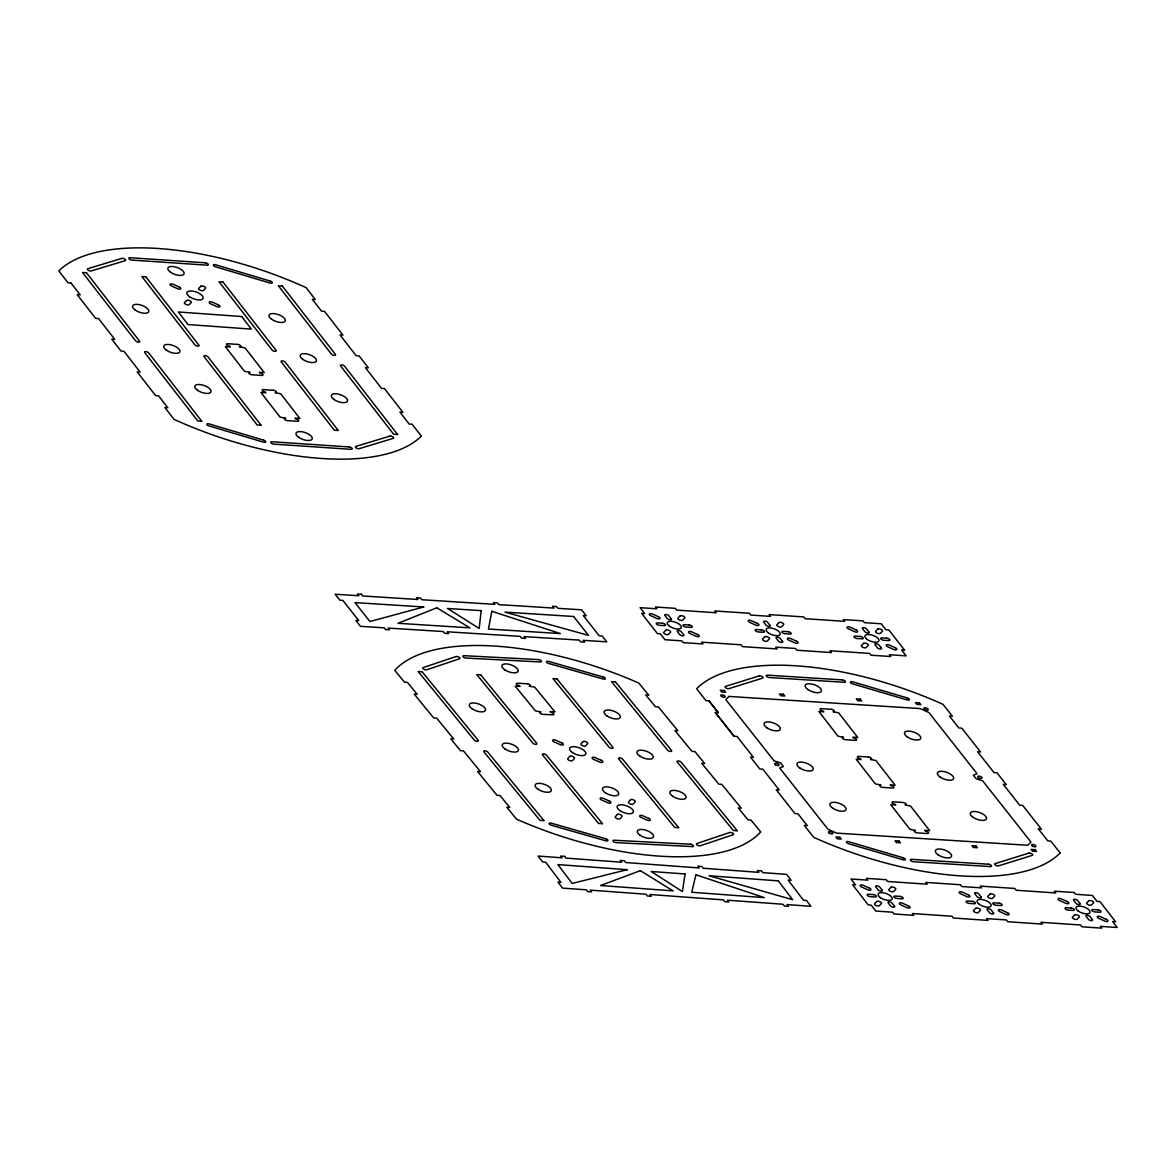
<?xml version="1.0" encoding="UTF-8"?>
<svg xmlns="http://www.w3.org/2000/svg" width="1176" height="1176" viewBox="0 0 1176 1176"><rect width="100%" height="100%" fill="white"/><g stroke="black" fill="none" stroke-linecap="round" stroke-linejoin="round"><path stroke-width="1.5" d="M1060.12 852.953A202.478 85.892 19.6 0 1 813.704 837.312L804.34 825.434L807.295 825.611L797.916 813.733L794.961 813.542L776.233 789.772L779.188 789.963L762.798 769.163L759.843 768.972L750.464 757.079L753.434 757.27L737.029 736.47L734.059 736.279L715.317 712.509L718.301 712.7L708.966 700.808L705.982 700.617L696.618 688.739A202.478 85.892 19.6 0 1 943.064 704.38L952.428 716.272L949.473 716.081L958.852 727.973L961.806 728.164L980.549 751.934L977.579 751.743L993.97 772.544L996.925 772.735L1006.288 784.612L1003.334 784.421L1019.724 805.237L1022.679 805.413L1041.436 829.198L1038.482 829.007M904.506 650.122L901.536 649.916L906.167 655.855L889.365 654.738L890.761 656.517L870.99 655.208L869.593 653.415L830.065 650.769L831.447 652.548L796.858 650.24L795.461 648.461L775.704 647.153L777.086 648.932L742.497 646.624L741.086 644.801L701.558 642.169L702.954 643.948L683.183 642.64L681.801 640.846L664.999 639.729L660.368 633.79L657.399 633.599L641.684 613.402L644.698 613.607L640.067 607.669L656.87 608.786L655.488 607.007L675.245 608.33L676.641 610.109L716.169 612.755L714.788 610.976L749.377 613.269L750.758 615.063L770.53 616.386L769.148 614.592L803.737 616.915L805.134 618.694L844.677 621.354L843.295 619.576L863.037 620.869L864.433 622.663L881.236 623.794L885.866 629.733L888.821 629.924L904.55 650.122M1060.149 852.967L1050.756 841.075L1047.831 840.884L1038.452 829.007M715.346 712.509L734.074 736.279M708.937 700.808L718.271 712.7M481.146 610.623L479.205 628.44L447.497 608.492L481.146 610.623M685.079 873.974L682.418 891.57L651.151 871.475L685.079 873.974M491.847 611.299L488.452 629.028L560.393 633.585L491.847 611.299M695.883 874.782L691.753 892.261L764.312 897.626L695.883 874.782M569.757 756.359L567.802 758.535A2.572 1.088 19.6 0 0 569.346 760.431A2.572 1.088 19.6 0 0 572.462 760.593L574.417 758.417A2.572 1.088 19.6 0 0 572.859 756.521A2.572 1.088 19.6 0 0 569.757 756.359M582.958 741.659L581.003 743.849A2.572 1.088 19.6 0 0 582.561 745.731A2.572 1.088 19.6 0 0 585.663 745.893L587.618 743.717A2.572 1.088 19.6 0 0 586.074 741.821A2.572 1.088 19.6 0 0 582.958 741.659M617.312 814.483L615.357 816.658A2.572 1.088 19.6 0 0 616.9 818.555A2.572 1.088 19.6 0 0 620.017 818.716L621.972 816.541A2.572 1.088 19.6 0 0 620.413 814.645A2.572 1.088 19.6 0 0 617.312 814.483M630.527 799.783L628.572 801.958A2.572 1.088 19.6 0 0 630.115 803.855A2.572 1.088 19.6 0 0 633.217 804.017L635.187 801.841A2.572 1.088 19.6 0 0 633.629 799.945A2.572 1.088 19.6 0 0 630.527 799.783M728.914 696.427L725.812 699.617L774.073 760.843L780.599 762.945L783.407 766.517L779.688 767.972L827.889 829.183L836.606 833.122L1027.853 845.265L1030.955 842.075L982.695 780.864L976.168 778.747L973.361 775.19L977.08 773.735L928.878 712.524L920.161 708.569L728.914 696.427M665.925 630.174L663.823 632.291A2.572 1.088 19.6 0 0 665.293 634.187A2.572 1.088 19.6 0 0 668.438 634.393L670.54 632.276A2.572 1.088 19.6 0 0 669.07 630.395A2.572 1.088 19.6 0 0 665.925 630.174M680.125 615.93L678.023 618.047A2.572 1.088 19.6 0 0 679.493 619.928A2.572 1.088 19.6 0 0 682.639 620.134L684.741 618.032A2.572 1.088 19.6 0 0 683.271 616.136A2.572 1.088 19.6 0 0 680.125 615.93M764.797 636.833L762.695 638.935A2.572 1.088 19.6 0 0 764.165 640.832A2.572 1.088 19.6 0 0 767.311 641.038L769.413 638.921A2.572 1.088 19.6 0 0 767.943 637.039A2.572 1.088 19.6 0 0 764.797 636.833M778.997 622.574L776.895 624.691A2.572 1.088 19.6 0 0 778.365 626.573A2.572 1.088 19.6 0 0 781.511 626.793L783.613 624.676A2.572 1.088 19.6 0 0 782.143 622.78A2.572 1.088 19.6 0 0 778.997 622.574M863.596 643.375L861.493 645.492A2.572 1.088 19.6 0 0 862.963 647.373A2.572 1.088 19.6 0 0 866.109 647.594L868.211 645.477A2.572 1.088 19.6 0 0 866.741 643.581A2.572 1.088 19.6 0 0 863.596 643.375M877.796 629.131L875.694 631.233A2.572 1.088 19.6 0 0 877.164 633.129A2.572 1.088 19.6 0 0 880.31 633.335L882.412 631.233A2.572 1.088 19.6 0 0 880.942 629.336A2.572 1.088 19.6 0 0 877.796 629.131M186.617 300.468L184.5 302.57A2.572 1.088 19.6 0 0 185.97 304.452A2.572 1.088 19.6 0 0 189.115 304.672L191.232 302.57A2.572 1.088 19.6 0 0 189.762 300.674A2.572 1.088 19.6 0 0 186.617 300.468M200.876 286.238L198.759 288.341A2.572 1.088 19.6 0 0 200.229 290.237A2.572 1.088 19.6 0 0 203.374 290.443L205.491 288.341A2.572 1.088 19.6 0 0 204.021 286.444A2.572 1.088 19.6 0 0 200.876 286.238M876.767 901.522L874.65 903.624A2.572 1.088 19.6 0 0 876.105 905.52A2.572 1.088 19.6 0 0 879.251 905.726L881.368 903.624A2.572 1.088 19.6 0 0 879.913 901.727A2.572 1.088 19.6 0 0 876.767 901.522M891.04 887.307L888.924 889.409A2.572 1.088 19.6 0 0 890.394 891.305A2.572 1.088 19.6 0 0 893.539 891.511L895.656 889.409A2.572 1.088 19.6 0 0 894.201 887.527A2.572 1.088 19.6 0 0 891.04 887.307M975.727 908.298L973.61 910.4A2.572 1.088 19.6 0 0 975.08 912.297A2.572 1.088 19.6 0 0 978.226 912.502L980.343 910.4A2.572 1.088 19.6 0 0 978.888 908.504A2.572 1.088 19.6 0 0 975.727 908.298M990.016 894.083L987.899 896.185A2.572 1.088 19.6 0 0 989.369 898.082A2.572 1.088 19.6 0 0 992.515 898.288L994.631 896.185A2.572 1.088 19.6 0 0 993.176 894.304A2.572 1.088 19.6 0 0 990.016 894.083M1074.629 914.972L1072.512 917.074A2.572 1.088 19.6 0 0 1073.982 918.97A2.572 1.088 19.6 0 0 1077.128 919.191L1079.245 917.074A2.572 1.088 19.6 0 0 1077.775 915.193A2.572 1.088 19.6 0 0 1074.629 914.972M1088.917 900.757L1086.8 902.874A2.572 1.088 19.6 0 0 1088.27 904.756A2.572 1.088 19.6 0 0 1091.416 904.976L1093.533 902.859A2.572 1.088 19.6 0 0 1092.063 900.978A2.572 1.088 19.6 0 0 1088.917 900.757M436.781 607.801L398.017 623.295L469.959 627.852L436.781 607.801M640.347 870.666L600.539 885.513L673.098 890.879L640.347 870.666M456.009 656.561L423.213 667.571A2.293 0.97 19.6 0 0 423.639 669.129A2.293 0.97 19.6 0 0 426.697 669.791L459.493 658.78A2.293 0.97 19.6 0 0 459.052 657.222A2.293 0.97 19.6 0 0 456.009 656.561M729.693 832.52L696.912 843.53A2.293 0.97 19.6 0 0 697.339 845.088A2.293 0.97 19.6 0 0 700.396 845.75L733.192 834.74A2.293 0.97 19.6 0 0 732.751 833.181A2.293 0.97 19.6 0 0 729.693 832.52M759.167 675.906L725.548 686.372A2.293 0.97 19.6 0 0 725.915 687.916A2.293 0.97 19.6 0 0 728.973 688.621L762.607 678.14A2.293 0.97 19.6 0 0 762.239 676.597A2.293 0.97 19.6 0 0 759.167 675.906M1028.765 853.144L995.146 863.625A2.293 0.97 19.6 0 0 995.513 865.168A2.293 0.97 19.6 0 0 998.586 865.859L1032.205 855.378A2.293 0.97 19.6 0 0 1031.837 853.85A2.293 0.97 19.6 0 0 1028.765 853.144M121.804 258.411L87.862 268.687A2.293 0.97 19.6 0 0 88.215 270.23A2.293 0.97 19.6 0 0 91.287 270.936L125.215 260.66A2.293 0.97 19.6 0 0 124.877 259.132A2.293 0.97 19.6 0 0 121.804 258.411M389.829 436.134L355.887 446.41A2.293 0.97 19.6 0 0 356.24 447.938A2.293 0.97 19.6 0 0 359.297 448.644L393.24 438.369A2.293 0.97 19.6 0 0 392.887 436.84A2.293 0.97 19.6 0 0 389.829 436.134M423.728 606.978L369.911 621.501L355.034 602.612L423.728 606.978M627.175 869.696L572.183 883.426L557.88 864.58L627.175 869.696M480.675 674.803L476.78 674.612L532.801 743.07A2.293 0.97 19.6 0 0 535.727 744.364A2.293 0.97 19.6 0 0 536.712 743.276L480.675 674.803M648.608 695.001L645.683 694.854L655.444 706.761L658.369 706.908L677.861 730.722L674.936 730.575L692.002 751.405L694.928 751.567L704.674 763.474L701.749 763.327L718.801 784.157L721.741 784.318L741.233 808.132L738.293 807.971L748.024 819.878L750.95 820.039L760.696 831.947A202.478 85.892 19.6 0 1 516.558 819.172L506.812 807.265L509.737 807.412L499.976 795.505L497.051 795.358L477.559 771.529L480.499 771.691L463.432 750.847L460.507 750.7L450.761 738.793L453.686 738.94L436.634 718.11L433.709 717.948L414.217 694.134L417.142 694.281L407.425 682.374L404.5 682.227L394.754 670.32A202.478 85.892 19.6 0 1 638.862 683.094L648.608 695.001M538.314 659.574L464.108 655.693A2.293 0.97 19.6 0 0 463.124 656.781A2.293 0.97 19.6 0 0 466.049 658.075L540.269 661.956A2.293 0.97 19.6 0 0 541.239 660.868A2.293 0.97 19.6 0 0 538.314 659.574M422.081 671.731L418.186 671.525L474.207 740.013A2.293 0.97 19.6 0 0 477.147 741.306A2.293 0.97 19.6 0 0 478.118 740.218L422.081 671.731M556.851 678.802L552.955 678.596L608.977 747.069A2.293 0.97 19.6 0 0 611.917 748.362A2.293 0.97 19.6 0 0 612.887 747.274L556.851 678.802M615.43 681.86L611.52 681.668L667.556 750.141A2.293 0.97 19.6 0 0 670.482 751.435A2.293 0.97 19.6 0 0 671.467 750.347L615.43 681.86M527.23 683.741L517.469 683.227A2.293 0.97 19.6 0 0 516.499 684.314A2.293 0.97 19.6 0 0 519.425 685.608L520.086 686.416L515.206 686.167L535.433 710.877L540.975 711.95A2.293 0.97 19.6 0 0 540.005 713.038A2.293 0.97 19.6 0 0 542.93 714.332L552.691 714.846A2.293 0.97 19.6 0 0 553.675 713.759A2.293 0.97 19.6 0 0 550.736 712.465L550.074 711.642L554.954 711.892L534.742 687.196L529.185 686.122A2.293 0.97 19.6 0 0 530.155 685.02A2.293 0.97 19.6 0 0 527.23 683.741M543.9 820.598L539.99 820.392L483.953 751.92A2.293 0.97 19.6 0 1 484.938 750.832A2.293 0.97 19.6 0 1 487.864 752.125L543.9 820.598M602.48 823.67L598.569 823.465L542.548 754.977A2.293 0.97 19.6 0 1 543.518 753.889A2.293 0.97 19.6 0 1 546.443 755.183L602.48 823.67M678.67 827.669L674.759 827.463L618.723 758.976A2.293 0.97 19.6 0 1 619.708 757.888A2.293 0.97 19.6 0 1 622.633 759.182L678.67 827.669M737.234 830.726L733.339 830.521L677.303 762.048A2.293 0.97 19.6 0 1 678.287 760.96A2.293 0.97 19.6 0 1 681.213 762.254L737.234 830.726M690.327 844.221L614.166 840.237A2.293 0.97 19.6 0 0 613.196 841.325A2.293 0.97 19.6 0 0 616.121 842.619L692.282 846.602A2.293 0.97 19.6 0 0 693.252 845.515A2.293 0.97 19.6 0 0 690.327 844.221M783.378 694.237L779.438 694.002L780.835 695.766L784.774 696.016L783.378 694.237M361.385 594.233L357.445 593.983L358.827 595.732L335.175 594.247L339.864 600.186L342.819 600.377L358.768 620.575L355.814 620.399L360.503 626.338L384.14 627.822L385.537 629.586L389.476 629.836L388.08 628.072L443.249 631.541L444.646 633.305L448.585 633.555L447.189 631.791L520.101 636.363L521.512 638.142L525.452 638.392L524.04 636.613L579.195 640.082L580.621 641.875L584.56 642.125L583.149 640.347L606.787 641.831L602.171 635.981L599.216 635.79L583.281 615.577L586.236 615.768L581.547 609.83L557.894 608.33L556.483 606.551L552.544 606.301L553.955 608.095L498.786 604.611L497.375 602.818L493.435 602.568L494.846 604.361L421.89 599.731L420.493 597.952L416.554 597.702L417.95 599.481L362.767 595.982L361.385 594.233M573.609 616.489L504.916 612.123L588.5 635.378L573.609 616.489M842.31 679.904L767.399 675.156A2.293 0.97 19.6 0 0 766.37 676.215A2.293 0.97 19.6 0 0 769.28 677.523L844.192 682.286A2.293 0.97 19.6 0 0 845.221 681.227A2.293 0.97 19.6 0 0 842.31 679.904M724.225 690.474L720.285 690.224L721.697 692.002L725.636 692.252L724.225 690.474M860.273 699.132L856.334 698.882L857.745 700.661L861.685 700.911L860.273 699.132M919.412 702.88L915.457 702.631L916.868 704.409L920.808 704.659L919.412 702.88M839.899 837.283L835.96 837.033L837.356 838.811L841.296 839.061L839.899 837.283M899.037 841.031L895.098 840.781L896.494 842.575L900.448 842.825L899.037 841.031M975.948 845.941L971.993 845.691L973.405 847.47L977.344 847.72L975.948 845.941M1035.056 849.675L1031.117 849.425L1032.528 851.218L1036.468 851.468L1035.056 849.675M988.457 864.213L911.576 859.333A2.293 0.97 19.6 0 0 910.547 860.406A2.293 0.97 19.6 0 0 913.458 861.714L990.339 866.594A2.293 0.97 19.6 0 0 991.368 865.536A2.293 0.97 19.6 0 0 988.457 864.213M145.824 276.786L141.884 276.522L194.893 344.803A2.293 0.97 19.6 0 0 197.788 346.126A2.293 0.97 19.6 0 0 198.847 345.082L145.824 276.786M662.485 623.251L657.546 622.913A2.293 0.97 19.6 0 0 656.487 623.971A2.293 0.97 19.6 0 0 659.398 625.294L664.337 625.617A2.293 0.97 19.6 0 0 665.381 624.559A2.293 0.97 19.6 0 0 662.485 623.251M689.165 625.029L684.226 624.706A2.293 0.97 19.6 0 0 683.183 625.75A2.293 0.97 19.6 0 0 686.078 627.073L691.018 627.411A2.293 0.97 19.6 0 0 692.076 626.352A2.293 0.97 19.6 0 0 689.165 625.029M860.156 636.437L855.217 636.113A2.293 0.97 19.6 0 0 854.158 637.171A2.293 0.97 19.6 0 0 857.069 638.495L862.008 638.818A2.293 0.97 19.6 0 0 863.052 637.76A2.293 0.97 19.6 0 0 860.156 636.437M886.836 638.23L881.897 637.892A2.293 0.97 19.6 0 0 880.853 638.95A2.293 0.97 19.6 0 0 883.749 640.273L888.688 640.597A2.293 0.97 19.6 0 0 889.747 639.553A2.293 0.97 19.6 0 0 886.836 638.23M761.357 629.895L756.418 629.557A2.293 0.97 19.6 0 0 755.36 630.615A2.293 0.97 19.6 0 0 758.27 631.938L763.209 632.262A2.293 0.97 19.6 0 0 764.253 631.218A2.293 0.97 19.6 0 0 761.357 629.895M788.038 631.674L783.098 631.35A2.293 0.97 19.6 0 0 782.055 632.409A2.293 0.97 19.6 0 0 784.951 633.717L789.89 634.055A2.293 0.97 19.6 0 0 790.948 632.997A2.293 0.97 19.6 0 0 788.038 631.674M1074.188 892.496L1054.416 891.188L1055.798 892.966L1016.196 890.247L1014.829 888.468L980.196 886.101L981.578 887.88L961.777 886.528L960.395 884.749L925.777 882.397L927.158 884.176L887.586 881.486L886.204 879.707L866.418 878.354L867.8 880.133L850.968 879.001L855.569 884.925L852.6 884.734L868.211 904.917L871.181 905.123L875.782 911.062L892.599 912.194L893.981 913.972L913.767 915.325L912.385 913.546L951.957 916.236L953.339 918.015L987.987 920.396L986.605 918.618L1006.391 919.955L1007.773 921.734L1042.392 924.086L1041.01 922.307L1080.597 925.012L1081.979 926.791L1101.765 928.143L1100.383 926.365L1117.2 927.497L1112.599 921.558L1115.568 921.763L1099.957 901.58L1096.987 901.375L1092.386 895.436L1075.57 894.289L1074.188 892.496M205.256 262.792L130.08 257.706A2.293 0.97 19.6 0 0 129.037 258.764A2.293 0.97 19.6 0 0 131.933 260.087L207.094 265.173A2.293 0.97 19.6 0 0 208.152 264.115A2.293 0.97 19.6 0 0 205.256 262.792M86.48 272.759L82.526 272.494L135.549 340.79A2.293 0.97 19.6 0 0 138.445 342.113A2.293 0.97 19.6 0 0 139.503 341.055L86.48 272.759M222.999 282.019L219.045 281.755L272.068 350.051A2.293 0.97 19.6 0 0 274.964 351.374A2.293 0.97 19.6 0 0 276.022 350.316L222.999 282.019M282.328 286.033L278.374 285.768L331.397 354.064A2.293 0.97 19.6 0 0 334.293 355.387A2.293 0.97 19.6 0 0 335.351 354.329L282.328 286.033M70.986 282.975L68.017 282.784L58.8 270.906A202.478 85.892 19.6 0 1 306.069 287.635L315.286 299.512L312.316 299.321L321.562 311.199L324.532 311.39L342.966 335.145L340.011 334.94L356.152 355.725L359.121 355.931L368.338 367.809L365.383 367.603L381.524 388.389L384.478 388.595L402.927 412.35L399.958 412.144L409.16 424.022L412.129 424.227L421.346 436.09A202.478 85.892 19.6 0 1 174.048 419.362L164.831 407.484L167.8 407.69L158.569 395.812L155.599 395.606L137.151 371.851L140.12 372.057L123.98 351.271L121.01 351.065L111.793 339.188L114.763 339.394L98.622 318.608L95.653 318.402L77.219 294.661L80.188 294.853L70.986 282.975M237.684 344.406L227.791 343.745A2.293 0.97 19.6 0 0 226.733 344.788A2.293 0.97 19.6 0 0 229.643 346.111L230.275 346.935L225.322 346.597L244.461 371.234L250.032 372.395A2.293 0.97 19.6 0 0 248.989 373.439A2.293 0.97 19.6 0 0 251.884 374.762L261.778 375.438A2.293 0.97 19.6 0 0 262.821 374.38A2.293 0.97 19.6 0 0 259.925 373.057L259.293 372.248L264.233 372.571L245.108 347.934L239.522 346.788A2.293 0.97 19.6 0 0 240.58 345.729A2.293 0.97 19.6 0 0 237.684 344.406M273.288 390.27L263.395 389.609A2.293 0.97 19.6 0 0 262.351 390.652A2.293 0.97 19.6 0 0 265.247 391.975L265.879 392.799L260.94 392.461L280.064 417.098L285.65 418.259A2.293 0.97 19.6 0 0 284.592 419.303A2.293 0.97 19.6 0 0 287.488 420.626L297.381 421.302A2.293 0.97 19.6 0 0 298.439 420.244A2.293 0.97 19.6 0 0 295.529 418.921L294.897 418.112L299.851 418.45L280.711 393.798L275.14 392.652A2.293 0.97 19.6 0 0 276.198 391.593A2.293 0.97 19.6 0 0 273.288 390.27M201.743 421.228L197.788 420.964L144.766 352.668A2.293 0.97 19.6 0 1 145.824 351.609A2.293 0.97 19.6 0 1 148.72 352.932L201.743 421.228M261.087 425.256L257.132 424.977L204.109 356.681A2.293 0.97 19.6 0 1 205.168 355.637A2.293 0.97 19.6 0 1 208.064 356.96L261.087 425.256M338.262 430.49L334.307 430.225L281.284 361.929A2.293 0.97 19.6 0 1 282.343 360.87A2.293 0.97 19.6 0 1 285.239 362.193L338.262 430.49M397.591 434.503L393.637 434.238L340.614 365.942A2.293 0.97 19.6 0 1 341.672 364.883A2.293 0.97 19.6 0 1 344.568 366.206L397.591 434.503M349.169 446.968L272.024 441.75A2.293 0.97 19.6 0 0 270.965 442.793A2.293 0.97 19.6 0 0 273.861 444.116L351.007 449.335A2.293 0.97 19.6 0 0 352.065 448.291A2.293 0.97 19.6 0 0 349.169 446.968M831.226 709.319L821.333 708.658A2.293 0.97 19.6 0 0 820.275 709.716A2.293 0.97 19.6 0 0 823.171 711.024L823.803 711.847L818.863 711.509L837.988 736.161L843.574 737.308A2.293 0.97 19.6 0 0 842.516 738.366A2.293 0.97 19.6 0 0 845.412 739.689L855.305 740.351A2.293 0.97 19.6 0 0 856.363 739.292A2.293 0.97 19.6 0 0 853.467 737.984L852.835 737.161L857.774 737.499L838.65 712.847L833.064 711.7A2.293 0.97 19.6 0 0 834.122 710.642A2.293 0.97 19.6 0 0 831.226 709.319M868.549 757.035L858.656 756.374A2.293 0.97 19.6 0 0 857.598 757.418A2.293 0.97 19.6 0 0 860.509 758.74L861.141 759.564L856.187 759.226L875.326 783.863L880.898 785.024A2.293 0.97 19.6 0 0 879.854 786.068A2.293 0.97 19.6 0 0 882.75 787.391L892.643 788.067A2.293 0.97 19.6 0 0 893.701 787.009A2.293 0.97 19.6 0 0 890.791 785.686L890.158 784.877L895.112 785.215L875.973 760.563L870.402 759.417A2.293 0.97 19.6 0 0 871.445 758.358A2.293 0.97 19.6 0 0 868.549 757.035M903.139 802.502L893.245 801.826A2.293 0.97 19.6 0 0 892.187 802.885A2.293 0.97 19.6 0 0 895.098 804.208L895.73 805.016L890.776 804.693L909.915 829.33L915.487 830.477A2.293 0.97 19.6 0 0 914.428 831.535A2.293 0.97 19.6 0 0 917.339 832.858L927.232 833.534A2.293 0.97 19.6 0 0 928.276 832.476A2.293 0.97 19.6 0 0 925.38 831.153L924.748 830.33L929.687 830.668L910.562 806.03L904.976 804.869A2.293 0.97 19.6 0 0 906.034 803.825A2.293 0.97 19.6 0 0 903.139 802.502M873.342 894.583L868.403 894.245A2.293 0.97 19.6 0 0 867.344 895.303A2.293 0.97 19.6 0 0 870.24 896.627L875.194 896.965A2.293 0.97 19.6 0 0 876.252 895.906A2.293 0.97 19.6 0 0 873.342 894.583M900.066 896.406L895.112 896.068A2.293 0.97 19.6 0 0 894.054 897.126A2.293 0.97 19.6 0 0 896.95 898.449L901.904 898.787A2.293 0.97 19.6 0 0 902.962 897.729A2.293 0.97 19.6 0 0 900.066 896.406M1071.218 908.048L1066.279 907.71A2.293 0.97 19.6 0 0 1065.221 908.754A2.293 0.97 19.6 0 0 1068.117 910.077L1073.056 910.415A2.293 0.97 19.6 0 0 1074.114 909.371A2.293 0.97 19.6 0 0 1071.218 908.048M1097.928 909.857L1092.989 909.533A2.293 0.97 19.6 0 0 1091.931 910.577A2.293 0.97 19.6 0 0 1094.827 911.9L1099.78 912.238A2.293 0.97 19.6 0 0 1100.839 911.179A2.293 0.97 19.6 0 0 1097.928 909.857M972.317 901.36L967.378 901.022A2.293 0.97 19.6 0 0 966.319 902.08A2.293 0.97 19.6 0 0 969.215 903.403L974.169 903.741A2.293 0.97 19.6 0 0 975.227 902.683A2.293 0.97 19.6 0 0 972.317 901.36M999.041 903.183L994.087 902.845A2.293 0.97 19.6 0 0 993.029 903.903A2.293 0.97 19.6 0 0 995.925 905.226L1000.879 905.564A2.293 0.97 19.6 0 0 1001.937 904.506A2.293 0.97 19.6 0 0 999.041 903.183M241.683 316.52L178.37 311.978L187.984 324.547L251.311 329.104L241.683 316.52M564.642 856.363L560.658 856.069L561.996 857.818L538.138 856.069L542.65 861.993L545.635 862.214L560.952 882.382L557.983 882.162L562.481 888.086L586.324 889.835L587.662 891.599L591.646 891.893L590.308 890.129L645.947 894.216L647.285 895.98L651.269 896.274L649.931 894.51L723.46 899.89L724.813 901.669L728.782 901.963L727.43 900.184L783.069 904.256L784.421 906.049L788.405 906.343L787.053 904.565L810.896 906.314L806.457 900.478L803.473 900.257L788.155 880.089L791.139 880.31L786.626 874.385L762.768 872.621L761.431 870.843L757.447 870.549L758.814 872.342L703.16 868.241L701.807 866.462L697.838 866.168L699.176 867.947L625.617 862.508L624.265 860.744L620.296 860.45L621.634 862.214L565.979 858.112L564.642 856.363M778.35 880.868L709.055 875.752L792.653 899.713L778.35 880.868M603.17 676.994L548.604 661.397A2.293 0.97 19.6 0 0 546.428 661.794A2.293 0.97 19.6 0 0 548.604 663.44L603.17 679.022A2.293 0.97 19.6 0 0 605.361 678.64A2.293 0.97 19.6 0 0 603.17 676.994M605.831 838.767L551.279 823.185A2.293 0.97 19.6 0 0 549.089 823.582A2.293 0.97 19.6 0 0 551.265 825.214L605.831 840.811A2.293 0.97 19.6 0 0 608.021 840.414A2.293 0.97 19.6 0 0 605.831 838.767M907.21 697.912L852.659 681.83A2.293 0.97 19.6 0 0 850.424 682.198A2.293 0.97 19.6 0 0 852.571 683.844L907.122 699.926A2.293 0.97 19.6 0 0 909.342 699.558A2.293 0.97 19.6 0 0 907.21 697.912M903.212 857.789L848.66 841.707A2.293 0.97 19.6 0 0 846.441 842.075A2.293 0.97 19.6 0 0 848.572 843.721L903.124 859.803A2.293 0.97 19.6 0 0 905.344 859.435A2.293 0.97 19.6 0 0 903.212 857.789M270.157 281.035L215.605 264.762A2.293 0.97 19.6 0 0 213.37 265.114A2.293 0.97 19.6 0 0 215.487 266.776L270.039 283.034A2.293 0.97 19.6 0 0 272.273 282.681A2.293 0.97 19.6 0 0 270.157 281.035M263.63 440.162L209.093 423.904A2.293 0.97 19.6 0 0 206.858 424.257A2.293 0.97 19.6 0 0 208.975 425.903L263.512 442.161A2.293 0.97 19.6 0 0 265.761 441.808A2.293 0.97 19.6 0 0 263.63 440.162M561.658 742.835L555.807 740.248A2.572 1.088 19.6 0 0 552.691 740.086A2.572 1.088 19.6 0 0 554.249 741.982L560.099 744.555A2.572 1.088 19.6 0 0 563.201 744.731A2.572 1.088 19.6 0 0 561.658 742.835M601.171 760.284L595.321 757.697A2.572 1.088 19.6 0 0 592.219 757.535A2.572 1.088 19.6 0 0 593.762 759.431L599.613 762.019A2.572 1.088 19.6 0 0 602.729 762.18A2.572 1.088 19.6 0 0 601.171 760.284M609.212 800.944L603.361 798.372A2.572 1.088 19.6 0 0 600.26 798.195A2.572 1.088 19.6 0 0 601.803 800.092L607.654 802.679A2.572 1.088 19.6 0 0 610.77 802.84A2.572 1.088 19.6 0 0 609.212 800.944M648.726 818.408L642.875 815.821A2.572 1.088 19.6 0 0 639.773 815.659A2.572 1.088 19.6 0 0 641.317 817.555L647.182 820.142A2.572 1.088 19.6 0 0 650.284 820.304A2.572 1.088 19.6 0 0 648.726 818.408M856.099 629.924L850.307 627.293A2.572 1.088 19.6 0 0 847.161 627.073A2.572 1.088 19.6 0 0 848.631 628.969L854.438 631.6A2.572 1.088 19.6 0 0 857.569 631.821A2.572 1.088 19.6 0 0 856.099 629.924M895.274 647.741L889.468 645.11A2.572 1.088 19.6 0 0 886.322 644.904A2.572 1.088 19.6 0 0 887.792 646.785L893.598 649.431A2.572 1.088 19.6 0 0 896.744 649.637A2.572 1.088 19.6 0 0 895.274 647.741M757.315 623.383L751.508 620.737A2.572 1.088 19.6 0 0 748.362 620.531A2.572 1.088 19.6 0 0 749.832 622.413L755.639 625.059A2.572 1.088 19.6 0 0 758.785 625.264A2.572 1.088 19.6 0 0 757.315 623.383M796.475 641.199L790.669 638.553A2.572 1.088 19.6 0 0 787.538 638.347A2.572 1.088 19.6 0 0 789.008 640.244L794.8 642.875A2.572 1.088 19.6 0 0 797.945 643.081A2.572 1.088 19.6 0 0 796.475 641.199M658.428 616.724L652.636 614.092A2.572 1.088 19.6 0 0 649.49 613.887A2.572 1.088 19.6 0 0 650.96 615.768L656.767 618.414A2.572 1.088 19.6 0 0 659.912 618.62A2.572 1.088 19.6 0 0 658.428 616.724M697.603 634.555L691.797 631.909A2.572 1.088 19.6 0 0 688.666 631.703A2.572 1.088 19.6 0 0 690.136 633.585L695.927 636.231A2.572 1.088 19.6 0 0 699.073 636.437A2.572 1.088 19.6 0 0 697.603 634.555M179.164 287.017L173.357 284.371A2.572 1.088 19.6 0 0 170.211 284.166A2.572 1.088 19.6 0 0 171.681 286.047L177.473 288.693A2.572 1.088 19.6 0 0 180.634 288.899A2.572 1.088 19.6 0 0 179.164 287.017M218.31 304.863L212.518 302.217A2.572 1.088 19.6 0 0 209.357 301.997A2.572 1.088 19.6 0 0 210.827 303.893L216.634 306.539A2.572 1.088 19.6 0 0 219.78 306.745A2.572 1.088 19.6 0 0 218.31 304.863M1067.191 901.536L1061.399 898.89A2.572 1.088 19.6 0 0 1058.253 898.67A2.572 1.088 19.6 0 0 1059.708 900.566L1065.515 903.212A2.572 1.088 19.6 0 0 1068.661 903.418A2.572 1.088 19.6 0 0 1067.191 901.536M1106.337 919.382L1100.53 916.736A2.572 1.088 19.6 0 0 1097.384 916.53A2.572 1.088 19.6 0 0 1098.854 918.412L1104.646 921.058A2.572 1.088 19.6 0 0 1107.807 921.278A2.572 1.088 19.6 0 0 1106.337 919.382M968.289 894.848L962.497 892.202A2.572 1.088 19.6 0 0 959.351 891.996A2.572 1.088 19.6 0 0 960.807 893.878L966.613 896.524A2.572 1.088 19.6 0 0 969.759 896.744A2.572 1.088 19.6 0 0 968.289 894.848M1007.435 912.708L1001.643 910.062A2.572 1.088 19.6 0 0 998.483 909.842A2.572 1.088 19.6 0 0 999.953 911.738L1005.759 914.384A2.572 1.088 19.6 0 0 1008.905 914.59A2.572 1.088 19.6 0 0 1007.435 912.708M869.329 888.071L863.522 885.425A2.572 1.088 19.6 0 0 860.376 885.219A2.572 1.088 19.6 0 0 861.846 887.101L867.638 889.747A2.572 1.088 19.6 0 0 870.784 889.967A2.572 1.088 19.6 0 0 869.329 888.071M908.46 905.932L902.668 903.286A2.572 1.088 19.6 0 0 899.522 903.065A2.572 1.088 19.6 0 0 900.978 904.961L906.784 907.607A2.572 1.088 19.6 0 0 909.93 907.813A2.572 1.088 19.6 0 0 908.46 905.932M868.843 631.953L866.536 628.984A2.293 0.97 19.6 0 0 863.625 627.661A2.293 0.97 19.6 0 0 862.581 628.719L864.889 631.688A2.293 0.97 19.6 0 0 867.785 633.011A2.293 0.97 19.6 0 0 868.843 631.953M881.324 647.991L879.016 645.021A2.293 0.97 19.6 0 0 876.12 643.698A2.293 0.97 19.6 0 0 875.062 644.757L877.37 647.726A2.293 0.97 19.6 0 0 880.28 649.049A2.293 0.97 19.6 0 0 881.324 647.991M770.045 625.411L767.737 622.442A2.293 0.97 19.6 0 0 764.826 621.119A2.293 0.97 19.6 0 0 763.783 622.178L766.09 625.147A2.293 0.97 19.6 0 0 768.986 626.455A2.293 0.97 19.6 0 0 770.045 625.411M782.525 641.449L780.217 638.48A2.293 0.97 19.6 0 0 777.321 637.157A2.293 0.97 19.6 0 0 776.263 638.215L778.571 641.185A2.293 0.97 19.6 0 0 781.481 642.493A2.293 0.97 19.6 0 0 782.525 641.449M671.173 618.752L668.865 615.783A2.293 0.97 19.6 0 0 665.954 614.475A2.293 0.97 19.6 0 0 664.91 615.518L667.218 618.502A2.293 0.97 19.6 0 0 670.114 619.811A2.293 0.97 19.6 0 0 671.173 618.752M683.653 634.79L681.345 631.821A2.293 0.97 19.6 0 0 678.449 630.512A2.293 0.97 19.6 0 0 677.391 631.556L679.699 634.525A2.293 0.97 19.6 0 0 682.609 635.849A2.293 0.97 19.6 0 0 683.653 634.79M1079.936 903.58L1077.642 900.61A2.293 0.97 19.6 0 0 1074.732 899.287A2.293 0.97 19.6 0 0 1073.673 900.331L1075.981 903.3A2.293 0.97 19.6 0 0 1078.877 904.623A2.293 0.97 19.6 0 0 1079.936 903.58M1092.372 919.603L1090.064 916.633A2.293 0.97 19.6 0 0 1087.168 915.31A2.293 0.97 19.6 0 0 1086.11 916.369L1088.403 919.338A2.293 0.97 19.6 0 0 1091.313 920.661A2.293 0.97 19.6 0 0 1092.372 919.603M981.049 896.891L978.741 893.922A2.293 0.97 19.6 0 0 975.845 892.599A2.293 0.97 19.6 0 0 974.786 893.657L977.08 896.627A2.293 0.97 19.6 0 0 979.99 897.95A2.293 0.97 19.6 0 0 981.049 896.891M993.47 912.929L991.162 909.959A2.293 0.97 19.6 0 0 988.266 908.636A2.293 0.97 19.6 0 0 987.208 909.695L989.516 912.664A2.293 0.97 19.6 0 0 992.412 913.987A2.293 0.97 19.6 0 0 993.47 912.929M882.073 890.114L879.766 887.145A2.293 0.97 19.6 0 0 876.87 885.822A2.293 0.97 19.6 0 0 875.811 886.88L878.105 889.85A2.293 0.97 19.6 0 0 881.015 891.173A2.293 0.97 19.6 0 0 882.073 890.114M894.495 906.152L892.187 903.183A2.293 0.97 19.6 0 0 889.291 901.86A2.293 0.97 19.6 0 0 888.233 902.918L890.541 905.887A2.293 0.97 19.6 0 0 893.437 907.21A2.293 0.97 19.6 0 0 894.495 906.152M189.542 296.749A8.585 3.646 19.6 0 0 203.007 298.528A8.585 3.646 19.6 0 0 192.438 291.089A8.585 3.646 19.6 0 0 189.542 296.749M298.675 437.34A8.585 3.646 19.6 0 0 312.14 439.118A8.585 3.646 19.6 0 0 301.585 431.68A8.585 3.646 19.6 0 0 298.675 437.34M170.52 272.244A8.585 3.646 19.6 0 0 183.985 274.023A8.585 3.646 19.6 0 0 173.416 266.584A8.585 3.646 19.6 0 0 170.52 272.244M333.969 399.487A8.585 3.646 19.6 0 0 347.434 401.266A8.585 3.646 19.6 0 0 336.865 393.842A8.585 3.646 19.6 0 0 333.969 399.487M302.849 359.415A8.585 3.646 19.6 0 0 316.315 361.194A8.585 3.646 19.6 0 0 305.745 353.755A8.585 3.646 19.6 0 0 302.849 359.415M271.729 319.328A8.585 3.646 19.6 0 0 285.195 321.107A8.585 3.646 19.6 0 0 274.64 313.669A8.585 3.646 19.6 0 0 271.729 319.328M197.465 390.256A8.585 3.646 19.6 0 0 210.945 392.034A8.585 3.646 19.6 0 0 200.376 384.596A8.585 3.646 19.6 0 0 197.465 390.256M166.36 350.169A8.585 3.646 19.6 0 0 179.825 351.947A8.585 3.646 19.6 0 0 169.256 344.524A8.585 3.646 19.6 0 0 166.36 350.169M135.24 310.096A8.585 3.646 19.6 0 0 148.705 311.875A8.585 3.646 19.6 0 0 138.136 304.437A8.585 3.646 19.6 0 0 135.24 310.096M1078.289 911.091A7.438 3.16 19.6 0 0 1089.961 912.635A7.438 3.16 19.6 0 0 1080.817 906.196A7.438 3.16 19.6 0 0 1078.289 911.091M979.387 904.418A7.438 3.16 19.6 0 0 991.059 905.961A7.438 3.16 19.6 0 0 981.916 899.508A7.438 3.16 19.6 0 0 979.387 904.418M880.412 897.626A7.438 3.16 19.6 0 0 892.099 899.184A7.438 3.16 19.6 0 0 882.941 892.731A7.438 3.16 19.6 0 0 880.412 897.626M867.227 639.479A7.438 3.16 19.6 0 0 878.898 641.008A7.438 3.16 19.6 0 0 869.725 634.57A7.438 3.16 19.6 0 0 867.227 639.479M768.428 632.938A7.438 3.16 19.6 0 0 780.1 634.467A7.438 3.16 19.6 0 0 770.927 628.028A7.438 3.16 19.6 0 0 768.428 632.938M669.556 626.279A7.438 3.16 19.6 0 0 681.227 627.822A7.438 3.16 19.6 0 0 672.055 621.384A7.438 3.16 19.6 0 0 669.556 626.279M572.418 752.537A8.585 3.646 19.6 0 0 585.766 754.11A8.585 3.646 19.6 0 0 574.946 746.745A8.585 3.646 19.6 0 0 572.418 752.537M605.302 792.727A8.585 3.646 19.6 0 0 618.649 794.3A8.585 3.646 19.6 0 0 607.83 786.935A8.585 3.646 19.6 0 0 605.302 792.727M619.972 810.661A8.585 3.646 19.6 0 0 633.32 812.234A8.585 3.646 19.6 0 0 622.516 804.869A8.585 3.646 19.6 0 0 619.972 810.661M472.164 708.819A8.585 3.646 19.6 0 0 485.497 710.392A8.585 3.646 19.6 0 0 474.692 703.028A8.585 3.646 19.6 0 0 472.164 708.819M537.932 789.199A8.585 3.646 19.6 0 0 551.279 790.772A8.585 3.646 19.6 0 0 540.46 783.407A8.585 3.646 19.6 0 0 537.932 789.199M606.904 715.875A8.585 3.646 19.6 0 0 620.252 717.448A8.585 3.646 19.6 0 0 609.447 710.083A8.585 3.646 19.6 0 0 606.904 715.875M639.788 756.065A8.585 3.646 19.6 0 0 653.136 757.638A8.585 3.646 19.6 0 0 642.331 750.273A8.585 3.646 19.6 0 0 639.788 756.065M672.672 796.255A8.585 3.646 19.6 0 0 686.02 797.828A8.585 3.646 19.6 0 0 675.215 790.463A8.585 3.646 19.6 0 0 672.672 796.255M504.695 669.761A8.585 3.646 19.6 0 0 518.043 671.349A8.585 3.646 19.6 0 0 507.224 663.97A8.585 3.646 19.6 0 0 504.695 669.761M640.141 835.298A8.585 3.646 19.6 0 0 653.489 836.871A8.585 3.646 19.6 0 0 642.669 829.506A8.585 3.646 19.6 0 0 640.141 835.298M505.048 749.009A8.585 3.646 19.6 0 0 518.395 750.582A8.585 3.646 19.6 0 0 507.576 743.217A8.585 3.646 19.6 0 0 505.048 749.009M973.096 817.349A8.585 3.646 19.6 0 0 986.443 818.937A8.585 3.646 19.6 0 0 975.639 811.558A8.585 3.646 19.6 0 0 973.096 817.349M940.212 777.16A8.585 3.646 19.6 0 0 953.56 778.747A8.585 3.646 19.6 0 0 942.755 771.368A8.585 3.646 19.6 0 0 940.212 777.16M907.328 736.97A8.585 3.646 19.6 0 0 920.676 738.557A8.585 3.646 19.6 0 0 909.871 731.178A8.585 3.646 19.6 0 0 907.328 736.97M832.682 808.162A8.585 3.646 19.6 0 0 846.014 809.735A8.585 3.646 19.6 0 0 835.21 802.37A8.585 3.646 19.6 0 0 832.682 808.162M799.783 767.972A8.585 3.646 19.6 0 0 813.13 769.545A8.585 3.646 19.6 0 0 802.326 762.18A8.585 3.646 19.6 0 0 799.783 767.972M766.899 727.782A8.585 3.646 19.6 0 0 780.247 729.355A8.585 3.646 19.6 0 0 769.442 721.99A8.585 3.646 19.6 0 0 766.899 727.782M978.432 777.645A2.293 0.97 19.6 0 0 982.019 778.1A2.293 0.97 19.6 0 0 979.182 776.131A2.293 0.97 19.6 0 0 978.432 777.645M775.425 764.753A2.293 0.97 19.6 0 0 779.012 765.208A2.293 0.97 19.6 0 0 776.175 763.239A2.293 0.97 19.6 0 0 775.425 764.753M807.883 689.562A8.585 3.646 19.6 0 0 821.318 691.282A8.585 3.646 19.6 0 0 810.676 683.859A8.585 3.646 19.6 0 0 807.883 689.562M938.051 854.776A8.585 3.646 19.6 0 0 951.487 856.51A8.585 3.646 19.6 0 0 940.859 849.087A8.585 3.646 19.6 0 0 938.051 854.776M721.549 696.413A2.293 0.97 19.6 0 0 725.136 696.868A2.293 0.97 19.6 0 0 722.299 694.898A2.293 0.97 19.6 0 0 721.549 696.413M924.63 709.304A2.293 0.97 19.6 0 0 928.217 709.76A2.293 0.97 19.6 0 0 925.38 707.79A2.293 0.97 19.6 0 0 924.63 709.304M829.242 833.093A2.293 0.97 19.6 0 0 832.828 833.563A2.293 0.97 19.6 0 0 829.991 831.579A2.293 0.97 19.6 0 0 829.242 833.093M1032.322 846A2.293 0.97 19.6 0 0 1035.909 846.455A2.293 0.97 19.6 0 0 1033.072 844.471A2.293 0.97 19.6 0 0 1032.322 846"/></g></svg>
